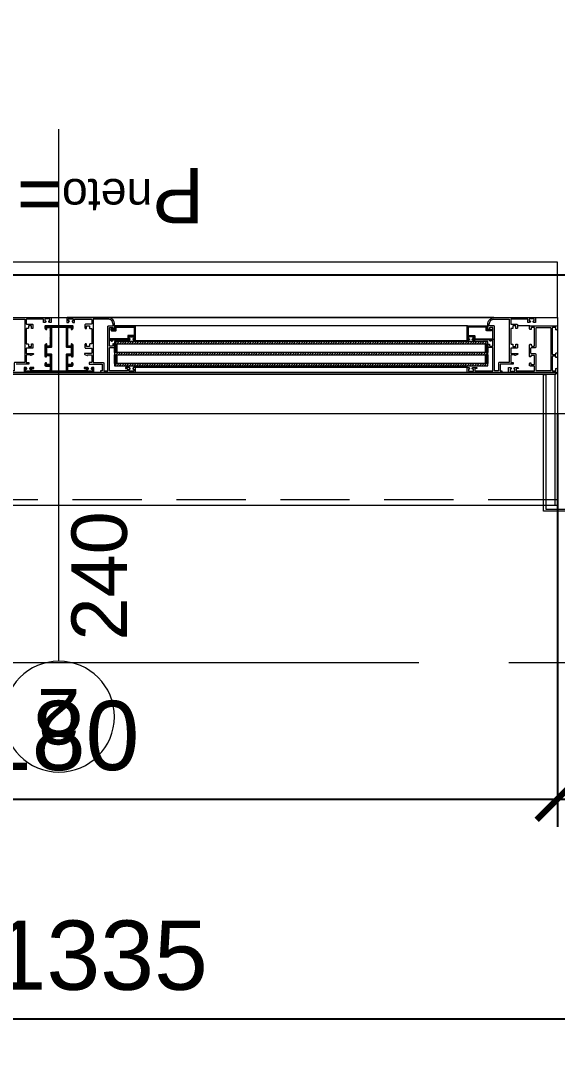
# Model space of a CAD drawing. Header units: centimetres. Extents: x 105417 to 110818, y -55119 to -48326.
# Drawn here: x 106762.5 to 106859.4, y -52151.6 to -51966.5 of the extents above; entities that cross this region are included whole.
import ezdxf

# ---------------------------------------------------------------- set-up
doc = ezdxf.new("R2010")
doc.units = ezdxf.units.CM
doc.header["$LTSCALE"] = 50
doc.header["$MEASUREMENT"] = 0
doc.linetypes.add('AXES', pattern=[2, 1.25, -0.25, 0.25, -0.25])
doc.linetypes.add('CACHE', pattern=[0.375, 0.25, -0.125])
doc.layers.get('0').update_dxf_attribs({"color": 8})
for name, color, linetype in [('AXES', 10, 'AXES'), ('BORD', 5, 'Continuous'), ('COTE 50ème', 1, 'Continuous')]:
    doc.layers.add(name, color=color, linetype=linetype)
for name, color, linetype, lineweight in [('CONSOLE ISOL.', 214, 'Continuous', 15), ('MACONNERIE COUPE', 7, 'Continuous', 30), ('WD_Corner', 154, 'Continuous', 5), ('WINDOWS', 21, 'Continuous', 5)]:
    doc.layers.add(name, color=color, linetype=linetype, lineweight=lineweight)
doc.layers.add('FMULT', color=150, linetype='Continuous', plot=False)
doc.styles.add('GENERATED_STYLE_1', font='arial.ttf')
doc.styles.add('RS_TXT_50', font='arial.ttf', dxfattribs={"height": 12.5})
doc.dimstyles.new('RS_50CM_LINEAIRE', dxfattribs={"dimscale": 5, "dimtxt": 12.5, "dimasz": 1.5, "dimexe": 1, "dimexo": 2.5, "dimgap": 1, "dimtad": 1, "dimdec": 1, "dimrnd": 0.5, "dimdsep": 46, "dimtxsty": 'RS_TXT_50', "dimblk1": 'ARCHTICK', "dimblk2": 'ARCHTICK', "dimsah": 1, "dimcen": 2.5, "dimdle": 1, "dimclrt": 4, "dimadec": 0, "dimazin": 2, "dimtfac": 1, "dimtdec": 1, "dimtix": 1, "dimtmove": 2, "dimatfit": 3, "dimfxl": 1, "dimtolj": 1, "dimtzin": 0, "dimarcsym": 0})
pattern_1 = [(225, (150531.87982, -98728.77086), (0.08838834765, -0.08838834765), [])]

# ---------------------------------------------------------------- blocks, each defined once
blk = doc.blocks.new('A$Ceb270309')
at = {"layer": 'AXES', "lineweight": 5, "ltscale": 1.3}
for p, q in [((3195, -1150), (-1985, -1150)), ((3195, -1220), (-1985, -1220))]:
    blk.add_line(p, q, dxfattribs=at)
blk = doc.blocks.new('_ArchTick')
at = {"color": 0, "linetype": 'ByBlock', "const_width": 0.15}
blk.add_lwpolyline([(-0.5, -0.5), (0.5, 0.5)], dxfattribs=at)
blk = doc.blocks.new('*D1004')
at = {"layer": 'COTE 50ème', "color": 0, "lineweight": -2, "ltscale": 0.5, "transparency": 16777216}
for p, q in [((106859.35, -52037.36), (106859.35, -52111.92)), ((106679.35, -52042.31), (106679.35, -52111.92)), ((106674.35, -52106.92), (106864.35, -52106.92))]:
    blk.add_line(p, q, dxfattribs=at)
at = {"layer": 'Defpoints', "color": 0, "ltscale": 0.5, "transparency": 16777216}
for p in [(106859.35, -52024.86), (106679.35, -52029.81), (106859.35, -52106.92)]:
    blk.add_point(p, dxfattribs=at)
at = {"layer": 'COTE 50ème', "color": 0, "lineweight": -2, "ltscale": 0.5, "transparency": 16777216, "xscale": 7.5, "yscale": 7.5, "zscale": 7.5, "rotation": 180}
blk.add_blockref('_ArchTick', (106679.35, -52106.92), dxfattribs=at)
at = {"layer": 'COTE 50ème', "color": 0, "lineweight": -2, "ltscale": 0.5, "transparency": 16777216, "xscale": 7.5, "yscale": 7.5, "zscale": 7.5}
blk.add_blockref('_ArchTick', (106859.35, -52106.92), dxfattribs=at)
at = {"layer": 'COTE 50ème', "color": 4, "ltscale": 0.5, "transparency": 16777216, "insert": (106769.35, -52095.54), "char_height": 12.5, "attachment_point": 5, "style": 'RS_TXT_50'}
blk.add_mtext('\\A1;180', dxfattribs=at)
blk = doc.blocks.new('*D1005')
at = {"layer": 'COTE 50ème', "color": 0, "lineweight": -2, "ltscale": 0.5, "transparency": 16777216}
for p, q in [((106859.35, -52037.36), (106859.35, -52111.92)), ((107194.35, -52037.36), (107194.35, -52111.92)), ((106854.35, -52106.92), (107199.35, -52106.92))]:
    blk.add_line(p, q, dxfattribs=at)
at = {"layer": 'Defpoints', "color": 0, "ltscale": 0.5, "transparency": 16777216}
for p in [(106859.35, -52024.86), (107194.35, -52024.86), (107194.35, -52106.92)]:
    blk.add_point(p, dxfattribs=at)
at = {"layer": 'COTE 50ème', "color": 0, "lineweight": -2, "ltscale": 0.5, "transparency": 16777216, "xscale": 7.5, "yscale": 7.5, "zscale": 7.5, "rotation": 180}
blk.add_blockref('_ArchTick', (106859.35, -52106.92), dxfattribs=at)
at = {"layer": 'COTE 50ème', "color": 0, "lineweight": -2, "ltscale": 0.5, "transparency": 16777216, "xscale": 7.5, "yscale": 7.5, "zscale": 7.5}
blk.add_blockref('_ArchTick', (107194.35, -52106.92), dxfattribs=at)
at = {"layer": 'COTE 50ème', "color": 4, "ltscale": 0.5, "transparency": 16777216, "insert": (107026.85, -52095.54), "char_height": 12.5, "attachment_point": 5, "style": 'RS_TXT_50'}
blk.add_mtext('\\A1;335', dxfattribs=at)
blk = doc.blocks.new('*D1062')
at = {"layer": 'COTE 50ème', "color": 0, "lineweight": -2, "ltscale": 0.5, "transparency": 16777216}
for p, q in [((105995.75, -52042.36), (105995.75, -49967.36)), ((106966.85, -49972.36), (105990.75, -49972.36)), ((106196.86, -52037.36), (105990.75, -52037.36))]:
    blk.add_line(p, q, dxfattribs=at)
at = {"layer": 'Defpoints', "color": 0, "ltscale": 0.5, "transparency": 16777216}
for p in [(105995.75, -49972.36), (106979.35, -49972.36), (106209.36, -52037.36)]:
    blk.add_point(p, dxfattribs=at)
at = {"layer": 'COTE 50ème', "color": 0, "lineweight": -2, "ltscale": 0.5, "transparency": 16777216, "xscale": 7.5, "yscale": 7.5, "zscale": 7.5}
for p, rotation in [((105995.75, -49972.36), 90), ((105995.75, -52037.36), 270)]:
    blk.add_blockref('_ArchTick', p, dxfattribs=dict(at, rotation=rotation))
at = {"layer": 'COTE 50ème', "color": 4, "ltscale": 0.5, "transparency": 16777216, "insert": (105984.37, -51004.86), "char_height": 12.5, "attachment_point": 5, "rotation": 90, "style": 'RS_TXT_50'}
blk.add_mtext('\\A1;2065', dxfattribs=at)
blk = doc.blocks.new('*D1063')
at = {"layer": 'COTE 50ème', "color": 0, "lineweight": -2, "ltscale": 0.5, "transparency": 16777216}
for p, q in [((106109.35, -51984.86), (106109.35, -52151.56)), ((107444.35, -52069.86), (107444.35, -52151.56)), ((106104.35, -52146.56), (107449.35, -52146.56))]:
    blk.add_line(p, q, dxfattribs=at)
at = {"layer": 'Defpoints', "color": 0, "ltscale": 0.5, "transparency": 16777216}
for p in [(106109.35, -51972.36), (107444.35, -52057.36), (107444.35, -52146.56)]:
    blk.add_point(p, dxfattribs=at)
at = {"layer": 'COTE 50ème', "color": 0, "lineweight": -2, "ltscale": 0.5, "transparency": 16777216, "xscale": 7.5, "yscale": 7.5, "zscale": 7.5, "rotation": 180}
blk.add_blockref('_ArchTick', (106109.35, -52146.56), dxfattribs=at)
at = {"layer": 'COTE 50ème', "color": 0, "lineweight": -2, "ltscale": 0.5, "transparency": 16777216, "xscale": 7.5, "yscale": 7.5, "zscale": 7.5}
blk.add_blockref('_ArchTick', (107444.35, -52146.56), dxfattribs=at)
at = {"layer": 'COTE 50ème', "color": 4, "ltscale": 0.5, "transparency": 16777216, "insert": (106776.85, -52135.17), "char_height": 12.5, "attachment_point": 5, "style": 'RS_TXT_50'}
blk.add_mtext('\\A1;1335', dxfattribs=at)

msp = doc.modelspace()

# ---------------------------------------------------------------- hatches: boundary and pattern name
at = {"layer": 'WINDOWS'}
h = msp.add_hatch(dxfattribs=at)
h.set_pattern_fill('ANSI31', color=256, angle=540)
h.set_pattern_definition(pattern_1)
h.paths.add_polyline_path([(106764.58, -52029.68, -0.414214), (106764.52, -52029.62), (106764.52, -52029.32, -0.414214), (106764.58, -52029.27), (106764.79, -52029.27, 1), (106764.79, -52029.06), (106764.26, -52029.06, 0.250765), (106764.21, -52029.08), (106764.1, -52029.25, 0.599022), (106764.15, -52029.34), (106764.22, -52029.34, -0.414214), (106764.28, -52029.4), (106764.28, -52029.66, -0.414214), (106764.22, -52029.71), (106763.44, -52029.71, -0.414214), (106763.38, -52029.66), (106763.38, -52029.4, -0.414214), (106763.44, -52029.34), (106763.55, -52029.34, 0.599022), (106763.6, -52029.25), (106763.48, -52029.08, 0.250765), (106763.44, -52029.06), (106763.19, -52029.06, 0.414214), (106763.14, -52029.12), (106763.14, -52029.9, 0.414214), (106763.19, -52029.96), (106769.41, -52029.96), (106775.63, -52029.96, 0.414214), (106775.68, -52029.9), (106775.68, -52029.12, 0.414214), (106775.63, -52029.06), (106775.38, -52029.06, 0.250765), (106775.34, -52029.08), (106775.22, -52029.25, 0.599022), (106775.27, -52029.34), (106775.38, -52029.34, -0.414214), (106775.44, -52029.4), (106775.44, -52029.66, -0.414214), (106775.38, -52029.71), (106774.6, -52029.71, -0.414214), (106774.54, -52029.66), (106774.54, -52029.4, -0.414214), (106774.6, -52029.34), (106774.67, -52029.34, 0.599022), (106774.72, -52029.25), (106774.61, -52029.08, 0.250765), (106774.56, -52029.06), (106774.03, -52029.06, 1), (106774.03, -52029.27), (106774.24, -52029.27, -0.414214), (106774.3, -52029.32), (106774.3, -52029.62, -0.414214), (106774.24, -52029.68), (106771.07, -52029.68, -0.414214), (106771.02, -52029.62), (106771.02, -52028.89, -0.414214), (106771.11, -52028.8), (106771.76, -52028.8, 0.414214), (106771.95, -52028.61), (106771.95, -52028.35, 0.198912), (106771.93, -52028.32), (106771.87, -52028.25, 0.198912), (106771.83, -52028.24), (106771.72, -52028.24, 0.414214), (106771.67, -52028.29), (106771.67, -52028.46, -0.414214), (106771.61, -52028.52), (106771.11, -52028.52, -0.414214), (106771.02, -52028.43), (106771.02, -52026.97, -0.414214), (106771.11, -52026.88), (106771.61, -52026.88, -0.414214), (106771.67, -52026.93), (106771.67, -52027.1, 0.414214), (106771.72, -52027.16), (106771.83, -52027.16, 0.198912), (106771.87, -52027.14), (106771.93, -52027.08, 0.198912), (106771.95, -52027.04), (106771.95, -52025.03, 0.198912), (106771.93, -52024.99), (106771.78, -52024.84, 0.198912), (106771.74, -52024.82), (106771.67, -52024.82, 0.414214), (106771.61, -52024.88), (106771.61, -52025.07, -0.340481), (106771.52, -52025.2), (106771.11, -52025.2, -0.414214), (106771.02, -52025.1), (106771.02, -52021.93, -0.414214), (106771.11, -52021.84), (106771.52, -52021.84, -0.414214), (106771.61, -52021.93), (106771.61, -52022.15, 0.414214), (106771.67, -52022.21), (106771.74, -52022.21, 0.198912), (106771.78, -52022.19), (106771.93, -52022.04, 0.198912), (106771.95, -52022), (106771.95, -52021.61, 0.414214), (106771.89, -52021.56), (106769.41, -52021.56), (106766.93, -52021.56, 0.414214), (106766.87, -52021.61), (106766.87, -52022, 0.198912), (106766.89, -52022.04), (106767.04, -52022.19, 0.198912), (106767.08, -52022.21), (106767.15, -52022.21, 0.414214), (106767.21, -52022.15), (106767.21, -52021.93, -0.414214), (106767.3, -52021.84), (106767.71, -52021.84, -0.414214), (106767.8, -52021.93), (106767.8, -52025.1, -0.414214), (106767.71, -52025.2), (106767.3, -52025.2, -0.340481), (106767.21, -52025.07), (106767.21, -52024.88, 0.414214), (106767.15, -52024.82), (106767.08, -52024.82, 0.198912), (106767.04, -52024.84), (106766.89, -52024.99, 0.198912), (106766.87, -52025.03), (106766.87, -52027.04, 0.198912), (106766.89, -52027.08), (106766.95, -52027.14, 0.198912), (106766.99, -52027.16), (106767.1, -52027.16, 0.414214), (106767.15, -52027.1), (106767.15, -52026.93, -0.414214), (106767.21, -52026.88), (106767.71, -52026.88, -0.414214), (106767.8, -52026.97), (106767.8, -52028.43, -0.414214), (106767.71, -52028.52), (106767.21, -52028.52, -0.414214), (106767.15, -52028.46), (106767.15, -52028.29, 0.414214), (106767.1, -52028.24), (106766.99, -52028.24, 0.198912), (106766.95, -52028.25), (106766.89, -52028.32, 0.198912), (106766.87, -52028.35), (106766.87, -52028.61, 0.414214), (106767.06, -52028.8), (106767.71, -52028.8, -0.414214), (106767.8, -52028.89), (106767.8, -52029.62, -0.414214), (106767.75, -52029.68)])
h.paths.add_polyline_path([(106768.08, -52029.62), (106768.08, -52026.69), (106767.99, -52026.6), (106767.24, -52026.6), (106767.15, -52026.5), (106767.15, -52025.57), (106767.24, -52025.48), (106767.99, -52025.48), (106768.08, -52025.38), (106768.08, -52021.89), (106768.14, -52021.84), (106769.41, -52021.84), (106770.68, -52021.84), (106770.74, -52021.89), (106770.74, -52025.38), (106770.83, -52025.48), (106771.58, -52025.48), (106771.67, -52025.57), (106771.67, -52026.5), (106771.58, -52026.6), (106770.83, -52026.6), (106770.74, -52026.69), (106770.74, -52029.62), (106770.68, -52029.68), (106769.41, -52029.68), (106768.14, -52029.68)], flags=16)
at = {"layer": 'WINDOWS', "transparency": 33554559}
h = msp.add_hatch(dxfattribs=at)
h.set_pattern_fill('ANSI31', color=256, angle=540)
h.set_pattern_definition(pattern_1)
h.paths.add_polyline_path([(106779.51, -52021.56), (106779.46, -52021.56), (106779.46, -52021.8), (106779.51, -52021.8), (106779.51, -52022.15, -0.414214), (106779.46, -52022.21), (106779.08, -52022.21, -0.247394), (106779.04, -52022.18, 1.657435), (106778.91, -52022.43), (106779.64, -52022.43, 0.414214), (106779.74, -52022.34), (106779.74, -52021.87, -0.414214), (106779.83, -52021.78), (106782.87, -52021.78, -0.414214), (106782.97, -52021.87), (106782.97, -52023.22, -0.414214), (106782.91, -52023.28), (106781.9, -52023.28, 0.414214), (106781.81, -52023.37), (106781.81, -52023.82, -0.414214), (106781.75, -52023.88), (106778.62, -52023.88, 0.737396), (106778.56, -52024.05), (106778.92, -52024.29, 0.603122), (106779.07, -52024.21), (106779.07, -52024.14, -0.414214), (106779.12, -52024.08), (106781.81, -52024.08), (106781.81, -52024.12, 0.414214), (106781.87, -52024.17), (106782.07, -52024.17, 0.250765), (106782.12, -52024.15), (106782.25, -52023.98, 0.599022), (106782.2, -52023.89), (106782.13, -52023.89, -0.414214), (106782.07, -52023.84), (106782.07, -52023.58, -0.414214), (106782.13, -52023.52), (106782.87, -52023.52, -0.414214), (106782.93, -52023.58), (106782.93, -52023.84, -0.414214), (106782.87, -52023.89), (106782.8, -52023.89, 0.599022), (106782.75, -52023.98), (106782.88, -52024.15, 0.250765), (106782.93, -52024.17), (106783.13, -52024.17, 0.414214), (106783.19, -52024.12), (106783.19, -52021.61, 0.414214), (106783.13, -52021.56)])
h = msp.add_hatch(dxfattribs=at)
h.set_pattern_fill('ANSI31', color=256, angle=540)
h.set_pattern_definition([(225, (150541.82424, -98728.77515), (0.08838834765, -0.08838834765), [])])
h.paths.add_polyline_path([(106846.4, -52021.78, -0.414214), (106846.49, -52021.88), (106846.49, -52022.34, 0.414214), (106846.59, -52022.44), (106847.32, -52022.44, 1.835735), (106847.18, -52022.21), (106846.72, -52022.21), (106846.72, -52021.8), (106846.77, -52021.56), (106843.1, -52021.56, 0.414214), (106843.04, -52021.62), (106843.04, -52024.12, 0.414214), (106843.1, -52024.18), (106843.3, -52024.18, 0.250765), (106843.35, -52024.15), (106843.48, -52023.99, 0.599022), (106843.43, -52023.9), (106843.3, -52023.9), (106843.3, -52023.53), (106844.16, -52023.53), (106844.16, -52023.9), (106844.03, -52023.9, 0.649779), (106843.99, -52023.99), (106844.12, -52024.16, 0.212283), (106844.16, -52024.18), (106844.36, -52024.18, 0.414214), (106844.42, -52024.12), (106844.42, -52024.09), (106847.16, -52024.09), (106847.16, -52024.22, 0.603122), (106847.31, -52024.29), (106847.67, -52024.05, 0.737396), (106847.61, -52023.88), (106844.42, -52023.88), (106844.42, -52023.38, 0.414214), (106844.33, -52023.28), (106843.26, -52023.28), (106843.26, -52021.88, -0.414214), (106843.36, -52021.78)])
at = {"layer": 'WINDOWS'}
h = msp.add_hatch(dxfattribs=at)
h.set_pattern_fill('ANSI31', color=140, scale=2.5, angle=540)
h.set_pattern_definition([(225, (150531.87982, -98728.97515), (0.2209708691, -0.2209708691), [])])
h.paths.add_polyline_path([(106779.45, -52028.77), (106846.78, -52028.77), (106846.78, -52028.37), (106779.45, -52028.37)])
h.paths.add_polyline_path([(106779.45, -52026.77), (106846.78, -52026.77), (106846.78, -52026.37), (106779.45, -52026.37)])
h.paths.add_polyline_path([(106779.45, -52024.77), (106846.77, -52024.77), (106846.77, -52024.37), (106779.45, -52024.37)])
at = {"layer": 'WINDOWS', "transparency": 33554559}
h = msp.add_hatch(dxfattribs=at)
h.set_pattern_fill('ANSI31', color=140, angle=540)
h.set_pattern_definition([(225, (150548.87982, -98728.97086), (0.08838834765, -0.08838834765), [])])
h.paths.add_polyline_path([(106846.78, -52026.77), (106846.78, -52028.37), (106846.38, -52028.37), (106846.38, -52026.77)])
h.paths.add_polyline_path([(106846.78, -52024.77), (106846.78, -52026.37), (106846.38, -52026.37), (106846.38, -52024.77)])
h.paths.add_polyline_path([(106779.85, -52026.77), (106779.85, -52028.37), (106779.45, -52028.37), (106779.45, -52026.77)])
h.paths.add_polyline_path([(106779.85, -52024.77), (106779.85, -52026.37), (106779.45, -52026.37), (106779.45, -52024.77)])

# ---------------------------------------------------------------- linework, layer by layer
at = {"layer": 'BORD', "lineweight": 5, "ltscale": 0.5}
msp.add_lwpolyline([(106209.35, -52037.36), (108409.35, -52037.36), (108409.35, -51972.36), (108509.35, -51972.36), (108509.35, -51632.36), (108409.35, -51632.36), (108409.35, -50332.36), (108279.35, -50332.36), (108279.35, -50132.36), (107639.35, -50132.36), (107639.35, -49972.36), (106979.35, -49972.36), (106979.35, -50132.36), (106339.47, -50132.36), (106339.47, -50332.36), (106209.35, -50332.36), (106209.35, -51632.36), (106109.35, -51632.36), (106109.35, -51972.36), (106209.35, -51972.36)], close=True, dxfattribs=at)
at = {"layer": 'CONSOLE ISOL.', "lineweight": 5, "ltscale": 0.5}
msp.add_lwpolyline([(107309.35, -50822.36), (107309.35, -49972.36), (106979.35, -49972.36), (106979.35, -50132.36), (106339.47, -50132.36), (106339.47, -50332.36), (106209.35, -50332.36), (106209.35, -51632.36), (106109.35, -51632.36), (106109.35, -51972.36), (106209.35, -51972.36), (106209.36, -52037.36), (107161.85, -52037.36), (107161.85, -51542.36), (107079.35, -51542.36), (107079.35, -51297.36), (107044.35, -51297.36), (107044.35, -50822.36)], close=True, dxfattribs=at)
at = {"layer": 'FMULT', "ltscale": 0.5}
msp.add_lwpolyline([(106344.35, -51612.36), (106344.35, -52012.36), (106894.35, -52012.36), (106894.35, -51684.36), (106719.35, -51684.36), (106719.35, -51612.36)], close=True, dxfattribs=at)
at = {"layer": 'WD_Corner', "lineweight": 5, "ltscale": 0.5}
msp.add_lwpolyline([(106908.36, -52054.36), (106908.76, -52054.36), (106908.76, -52055.01), (106856.85, -52055.01), (106856.85, -52030.36), (106857.25, -52030.36), (106857.25, -52054.61), (106908.36, -52054.61)], close=True, dxfattribs=at)
at = {"layer": 'WINDOWS', "color": 165}
msp.add_line((106769.41, -52082.06), (106769.41, -51986.06), dxfattribs=at)
at = {"layer": 'WINDOWS'}
for p, q in [((106847.88, -52020.07), (106778.28, -52020.06)), ((106843.1, -52021.56), (106783.13, -52021.56)), ((106854.36, -52021.56), (106852.1, -52021.56)), ((106783.13, -52024.17), (106843.1, -52024.18)), ((106843.1, -52029.06), (106783.13, -52029.06)), ((106843.07, -52029.96), (106783.13, -52029.96)), ((106850.63, -52029.96), (106849.25, -52029.96))]:
    msp.add_line(p, q, dxfattribs=at)
at = {"layer": 'WINDOWS', "color": 165, "linetype": 'CACHE'}
msp.add_line((106859.35, -52052.96), (106679.35, -52052.96), dxfattribs=at)
at = {"layer": 'WINDOWS', "color": 165}
for points in [[(106679.35, -52020.06), (106859.35, -52020.06), (106859.35, -52010.06), (106679.35, -52010.06)], [(106679.35, -52029.96), (106859.35, -52029.96), (106859.35, -52053.96), (106679.35, -52053.96)], [(106858.95, -52030.36), (106679.75, -52030.36), (106679.35, -52029.96), (106859.35, -52029.96)], [(106859.35, -52029.96), (106859.35, -52053.96), (106858.95, -52053.96), (106858.95, -52030.36)]]:
    msp.add_lwpolyline(points, close=True, dxfattribs=at)
at = {"layer": 'WINDOWS'}
for points in [[(106859.35, -52029.96), (106679.35, -52029.96), (106679.35, -52020.06), (106859.35, -52020.06)], [(106769.41, -52021.84), (106768.14, -52021.84), (106768.08, -52021.89), (106768.08, -52025.38), (106767.99, -52025.48), (106767.24, -52025.48), (106767.15, -52025.57), (106767.15, -52026.5), (106767.24, -52026.6), (106767.99, -52026.6), (106768.08, -52026.69), (106768.08, -52029.62), (106768.14, -52029.68), (106769.41, -52029.68), (106770.68, -52029.68), (106770.74, -52029.62), (106770.74, -52026.69), (106770.83, -52026.6), (106771.58, -52026.6), (106771.67, -52026.5), (106771.67, -52025.57), (106771.58, -52025.48), (106770.83, -52025.48), (106770.74, -52025.38), (106770.74, -52021.89), (106770.68, -52021.84)], [(106858.08, -52021.84), (106858.14, -52021.9), (106858.14, -52029.62), (106858.08, -52029.68), (106855.55, -52029.68), (106855.49, -52029.62), (106855.49, -52026.69), (106855.4, -52026.6), (106854.65, -52026.6), (106854.56, -52026.51), (106854.56, -52025.57), (106854.65, -52025.48), (106855.4, -52025.48), (106855.49, -52025.39), (106855.49, -52021.9), (106855.55, -52021.84)]]:
    msp.add_lwpolyline(points, close=True, dxfattribs=at)
for points in [[(106759.74, -52021.56, -0.414214), (106759.65, -52021.46), (106759.65, -52021.24), (106759.65, -52021.24, -0.414214), (106760.58, -52020.34), (106763.18, -52020.34, -0.414214), (106763.23, -52020.4), (106763.23, -52028.13, -0.414214), (106763.18, -52028.18), (106761.42, -52028.18, 0.414214), (106761.33, -52028.28), (106761.33, -52029.58, -0.414214), (106761.23, -52029.68), (106760.67, -52029.68, -0.414214), (106760.58, -52029.58), (106760.58, -52021.65, 0.414214), (106760.49, -52021.56)], [(106770.88, -52020.06, 0.414214), (106770.83, -52020.12), (106770.83, -52020.9, 0.414214), (106770.88, -52020.96), (106771.09, -52020.96, 0.250765), (106771.14, -52020.93), (106771.27, -52020.77, 0.599022), (106771.22, -52020.68), (106771.13, -52020.68, -0.414214), (106771.07, -52020.62), (106771.07, -52020.36, -0.414214), (106771.13, -52020.31), (106771.91, -52020.31, -0.414214), (106771.97, -52020.36), (106771.97, -52020.62, -0.414214), (106771.91, -52020.68), (106771.82, -52020.68, 0.599022), (106771.77, -52020.77), (106771.9, -52020.93, 0.250765), (106771.95, -52020.96), (106772.15, -52020.96, 0.414214), (106772.21, -52020.9), (106772.21, -52020.4, -0.414214), (106772.27, -52020.34), (106775.22, -52020.34, -0.414214), (106775.31, -52020.44), (106775.31, -52021.18, -0.414214), (106775.22, -52021.28), (106774.19, -52021.28, 0.414214), (106774.1, -52021.37), (106774.1, -52021.93, 0.414214), (106774.19, -52022.02), (106774.32, -52022.02, 0.414214), (106774.38, -52021.97), (106774.38, -52021.61, -0.414214), (106774.43, -52021.56), (106774.88, -52021.56, -0.414214), (106774.94, -52021.61), (106774.94, -52021.97, 0.414214), (106774.99, -52022.02), (106775.25, -52022.02, -0.414214), (106775.31, -52022.08), (106775.31, -52024.77, -0.414214), (106775.25, -52024.82), (106774.99, -52024.82, 0.414214), (106774.94, -52024.88), (106774.94, -52025.23, -0.414214), (106774.88, -52025.29), (106774.43, -52025.29, -0.414214), (106774.38, -52025.23), (106774.38, -52024.88, 0.414214), (106774.32, -52024.82), (106774.19, -52024.82, 0.414214), (106774.1, -52024.92), (106774.1, -52025.48, 0.414214), (106774.19, -52025.57), (106775.22, -52025.57, -0.414214), (106775.31, -52025.66), (106775.31, -52026.45, -0.414214), (106775.22, -52026.54), (106774.1, -52026.54, 0.809546), (106774.06, -52026.72), (106774.48, -52026.91, 0.543142), (106774.56, -52026.86, -0.414214), (106774.62, -52026.8), (106775.22, -52026.8, -0.414214), (106775.31, -52026.89), (106775.31, -52028.13, -0.414214), (106775.25, -52028.18), (106774.9, -52028.18, 0.414214), (106774.84, -52028.24), (106774.84, -52028.41, 0.414214), (106774.9, -52028.46), (106777.12, -52028.46, -0.414214), (106777.21, -52028.56), (106777.21, -52029.62, -0.414214), (106777.16, -52029.68), (106776.95, -52029.68, 0.414214), (106776.9, -52029.73), (106776.9, -52029.9, 0.414214), (106776.95, -52029.96), (106783.13, -52029.96, 0.414214), (106783.19, -52029.9), (106783.19, -52029.12, 0.414214), (106783.13, -52029.06), (106782.92, -52029.06, 0.250765), (106782.88, -52029.08), (106782.75, -52029.25, 0.599022), (106782.79, -52029.34), (106782.89, -52029.34, -0.414214), (106782.94, -52029.4), (106782.94, -52029.66, -0.414214), (106782.89, -52029.71), (106782.1, -52029.71, -0.414214), (106782.05, -52029.66), (106782.05, -52029.4, -0.414214), (106782.1, -52029.34), (106782.2, -52029.34, 0.599022), (106782.24, -52029.25), (106782.11, -52029.08, 0.250765), (106782.07, -52029.06), (106781.49, -52029.06, 0.414214), (106781.43, -52029.12), (106781.43, -52029.21, 0.414214), (106781.49, -52029.27), (106781.75, -52029.27, -0.414214), (106781.8, -52029.32), (106781.8, -52029.62, -0.414214), (106781.75, -52029.68), (106778.58, -52029.68, -0.414214), (106778.52, -52029.62), (106778.52, -52025.53, -0.414214), (106778.58, -52025.48), (106779.4, -52025.48, 0.414214), (106779.45, -52025.42), (106779.45, -52025.03, 0.198912), (106779.44, -52024.99), (106779.28, -52024.84, 0.198912), (106779.24, -52024.82), (106779.17, -52024.82, 0.414214), (106779.12, -52024.88), (106779.12, -52025.1, -0.414214), (106779.02, -52025.2), (106778.61, -52025.2, -0.414214), (106778.52, -52025.1), (106778.52, -52021.93, -0.414214), (106778.61, -52021.84), (106779.02, -52021.84, -0.414214), (106779.12, -52021.93), (106779.12, -52022.15, 0.414214), (106779.17, -52022.21), (106779.24, -52022.21, 0.198912), (106779.28, -52022.19), (106779.44, -52022.04, 0.198912), (106779.45, -52022), (106779.45, -52021.28, 0.414214), (106778.24, -52020.06)], [(106779.08, -52021.56, 0.414214), (106779.17, -52021.46), (106779.17, -52021.24), (106779.17, -52021.24, 0.414214), (106778.24, -52020.34), (106775.64, -52020.34, 0.414214), (106775.59, -52020.4), (106775.59, -52028.13, 0.414214), (106775.64, -52028.18), (106777.4, -52028.18, -0.414214), (106777.49, -52028.28), (106777.49, -52029.58, 0.414214), (106777.59, -52029.68), (106778.15, -52029.68, 0.414214), (106778.24, -52029.58), (106778.24, -52021.65, -0.414214), (106778.33, -52021.56)], [(106855.34, -52020.07, -0.414214), (106855.4, -52020.12), (106855.4, -52020.91, -0.414214), (106855.34, -52020.96), (106855.14, -52020.96, -0.250765), (106855.09, -52020.94), (106854.96, -52020.77, -0.599022), (106855, -52020.68), (106855.1, -52020.68, 0.414214), (106855.15, -52020.63), (106855.15, -52020.37, 0.414214), (106855.1, -52020.31), (106854.31, -52020.31, 0.414214), (106854.26, -52020.37), (106854.26, -52020.63, 0.414214), (106854.31, -52020.68), (106854.41, -52020.68, -0.599022), (106854.45, -52020.77), (106854.32, -52020.94, -0.250765), (106854.28, -52020.96), (106854.07, -52020.96, -0.414214), (106854.02, -52020.91), (106854.02, -52020.4, 0.414214), (106853.96, -52020.35), (106851.01, -52020.35, 0.414214), (106850.92, -52020.44), (106850.92, -52021.19, 0.414214), (106851.01, -52021.28), (106852.04, -52021.28, -0.414214), (106852.13, -52021.37), (106852.13, -52021.93, -0.414214), (106852.04, -52022.03), (106851.91, -52022.03, -0.414214), (106851.85, -52021.97), (106851.85, -52021.62, 0.414214), (106851.79, -52021.56), (106851.35, -52021.56, 0.414214), (106851.29, -52021.62), (106851.29, -52021.97, -0.414214), (106851.23, -52022.03), (106850.97, -52022.03, 0.414214), (106850.92, -52022.08), (106850.92, -52024.77, 0.414214), (106850.97, -52024.83), (106851.23, -52024.83, -0.414214), (106851.29, -52024.88), (106851.29, -52025.24, 0.414214), (106851.35, -52025.29), (106851.79, -52025.29, 0.414214), (106851.85, -52025.24), (106851.85, -52024.88, -0.414214), (106851.91, -52024.83), (106852.04, -52024.83, -0.414214), (106852.13, -52024.92), (106852.13, -52025.48, -0.414214), (106852.04, -52025.57), (106851.01, -52025.57, 0.414214), (106850.92, -52025.67), (106850.92, -52026.45, 0.414214), (106851.01, -52026.54), (106852.13, -52026.54, -0.809546), (106852.17, -52026.72), (106851.74, -52026.91, -0.543142), (106851.66, -52026.86, 0.414214), (106851.61, -52026.81), (106851.01, -52026.81, 0.414214), (106850.92, -52026.9), (106850.92, -52028.13, 0.414214), (106850.97, -52028.19), (106851.33, -52028.19, -0.414214), (106851.38, -52028.24), (106851.38, -52028.41, -0.414214), (106851.33, -52028.47), (106849.11, -52028.47, 0.414214), (106849.01, -52028.56), (106849.01, -52029.62, 0.414214), (106849.07, -52029.68), (106849.27, -52029.68, -0.414214), (106849.33, -52029.74), (106849.33, -52029.9, -0.414214), (106849.27, -52029.96), (106843.1, -52029.96, -0.414214), (106843.04, -52029.9), (106843.04, -52029.12, -0.414214), (106843.1, -52029.06), (106843.3, -52029.06, -0.250765), (106843.35, -52029.09), (106843.48, -52029.26, -0.599022), (106843.43, -52029.34), (106843.34, -52029.34, 0.414214), (106843.28, -52029.4), (106843.28, -52029.66, 0.414214), (106843.34, -52029.72), (106844.12, -52029.72, 0.414214), (106844.18, -52029.66), (106844.18, -52029.4, 0.414214), (106844.12, -52029.34), (106844.03, -52029.34, -0.599022), (106843.98, -52029.26), (106844.11, -52029.09, -0.250765), (106844.16, -52029.06), (106844.74, -52029.06, -0.414214), (106844.79, -52029.12), (106844.79, -52029.21, -0.414214), (106844.74, -52029.27), (106844.48, -52029.27, 0.414214), (106844.42, -52029.33), (106844.42, -52029.62, 0.414214), (106844.48, -52029.68), (106847.65, -52029.68, 0.414214), (106847.71, -52029.62), (106847.71, -52025.54, 0.414214), (106847.65, -52025.48), (106846.83, -52025.48, -0.414214), (106846.77, -52025.42), (106846.77, -52025.04, -0.198912), (106846.79, -52025), (106846.94, -52024.84, -0.198912), (106846.98, -52024.83), (106847.05, -52024.83, -0.414214), (106847.11, -52024.88), (106847.11, -52025.11, 0.414214), (106847.2, -52025.2), (106847.61, -52025.2, 0.414214), (106847.71, -52025.11), (106847.71, -52021.93, 0.414214), (106847.61, -52021.84), (106847.2, -52021.84, 0.414214), (106847.11, -52021.93), (106847.11, -52022.16, -0.414214), (106847.05, -52022.21), (106846.98, -52022.21, -0.198912), (106846.94, -52022.2), (106846.79, -52022.04, -0.198912), (106846.77, -52022), (106846.77, -52021.28, -0.414214), (106847.99, -52020.07)], [(106847.15, -52021.56, -0.414214), (106847.05, -52021.47), (106847.05, -52021.24), (106847.05, -52021.24, -0.414214), (106847.99, -52020.35), (106850.58, -52020.35, -0.414214), (106850.64, -52020.4), (106850.64, -52028.13, -0.414214), (106850.58, -52028.19), (106848.83, -52028.19, 0.414214), (106848.73, -52028.28), (106848.73, -52029.59, -0.414214), (106848.64, -52029.68), (106848.08, -52029.68, -0.414214), (106847.99, -52029.59), (106847.99, -52021.65, 0.414214), (106847.89, -52021.56)], [(106769.41, -52021.56), (106766.93, -52021.56, 0.414214), (106766.87, -52021.61), (106766.87, -52022, 0.198912), (106766.89, -52022.04), (106767.04, -52022.19, 0.198912), (106767.08, -52022.21), (106767.15, -52022.21, 0.414214), (106767.21, -52022.15), (106767.21, -52021.93, -0.414214), (106767.3, -52021.84), (106767.71, -52021.84, -0.414214), (106767.8, -52021.93), (106767.8, -52025.1, -0.414214), (106767.71, -52025.2), (106767.3, -52025.2, -0.340481), (106767.21, -52025.07), (106767.21, -52024.88, 0.414214), (106767.15, -52024.82), (106767.08, -52024.82, 0.198912), (106767.04, -52024.84), (106766.89, -52024.99, 0.198912), (106766.87, -52025.03), (106766.87, -52027.04, 0.198912), (106766.89, -52027.08), (106766.95, -52027.14, 0.198912), (106766.99, -52027.16), (106767.1, -52027.16, 0.414214), (106767.15, -52027.1), (106767.15, -52026.93, -0.414214), (106767.21, -52026.88), (106767.71, -52026.88, -0.414214), (106767.8, -52026.97), (106767.8, -52028.43, -0.414214), (106767.71, -52028.52), (106767.21, -52028.52, -0.414214), (106767.15, -52028.46), (106767.15, -52028.29, 0.414214), (106767.1, -52028.24), (106766.99, -52028.24, 0.198912), (106766.95, -52028.25), (106766.89, -52028.32, 0.198912), (106766.87, -52028.35), (106766.87, -52028.61, 0.414214), (106767.06, -52028.8), (106767.71, -52028.8, -0.414214), (106767.8, -52028.89), (106767.8, -52029.62, -0.414214), (106767.75, -52029.68), (106764.58, -52029.68, -0.414214), (106764.52, -52029.62), (106764.52, -52029.32, -0.414214), (106764.58, -52029.27), (106764.79, -52029.27, 1), (106764.79, -52029.06), (106764.26, -52029.06, 0.250765), (106764.21, -52029.08), (106764.1, -52029.25, 0.599022), (106764.15, -52029.34), (106764.22, -52029.34, -0.414214), (106764.28, -52029.4), (106764.28, -52029.66, -0.414214), (106764.22, -52029.71), (106763.44, -52029.71, -0.414214), (106763.38, -52029.66), (106763.38, -52029.4, -0.414214), (106763.44, -52029.34), (106763.55, -52029.34, 0.599022), (106763.6, -52029.25), (106763.48, -52029.08, 0.250765), (106763.44, -52029.06), (106763.19, -52029.06, 0.414214), (106763.14, -52029.12), (106763.14, -52029.9, 0.414214), (106763.19, -52029.96), (106769.41, -52029.96), (106775.63, -52029.96, 0.414214), (106775.68, -52029.9), (106775.68, -52029.12, 0.414214), (106775.63, -52029.06), (106775.38, -52029.06, 0.250765), (106775.34, -52029.08), (106775.22, -52029.25, 0.599022), (106775.27, -52029.34), (106775.38, -52029.34, -0.414214), (106775.44, -52029.4), (106775.44, -52029.66, -0.414214), (106775.38, -52029.71), (106774.6, -52029.71, -0.414214), (106774.54, -52029.66), (106774.54, -52029.4, -0.414214), (106774.6, -52029.34), (106774.67, -52029.34, 0.599022), (106774.72, -52029.25), (106774.61, -52029.08, 0.250765), (106774.56, -52029.06), (106774.03, -52029.06, 1), (106774.03, -52029.27), (106774.24, -52029.27, -0.414214), (106774.3, -52029.32), (106774.3, -52029.62, -0.414214), (106774.24, -52029.68), (106771.07, -52029.68, -0.414214), (106771.02, -52029.62), (106771.02, -52028.89, -0.414214), (106771.11, -52028.8), (106771.76, -52028.8, 0.414214), (106771.95, -52028.61), (106771.95, -52028.35, 0.198912), (106771.93, -52028.32), (106771.87, -52028.25, 0.198912), (106771.83, -52028.24), (106771.72, -52028.24, 0.414214), (106771.67, -52028.29), (106771.67, -52028.46, -0.414214), (106771.61, -52028.52), (106771.11, -52028.52, -0.414214), (106771.02, -52028.43), (106771.02, -52026.97, -0.414214), (106771.11, -52026.88), (106771.61, -52026.88, -0.414214), (106771.67, -52026.93), (106771.67, -52027.1, 0.414214), (106771.72, -52027.16), (106771.83, -52027.16, 0.198912), (106771.87, -52027.14), (106771.93, -52027.08, 0.198912), (106771.95, -52027.04), (106771.95, -52025.03, 0.198912), (106771.93, -52024.99), (106771.78, -52024.84, 0.198912), (106771.74, -52024.82), (106771.67, -52024.82, 0.414214), (106771.61, -52024.88), (106771.61, -52025.07, -0.340481), (106771.52, -52025.2), (106771.11, -52025.2, -0.414214), (106771.02, -52025.1), (106771.02, -52021.93, -0.414214), (106771.11, -52021.84), (106771.52, -52021.84, -0.414214), (106771.61, -52021.93), (106771.61, -52022.15, 0.414214), (106771.67, -52022.21), (106771.74, -52022.21, 0.198912), (106771.78, -52022.19), (106771.93, -52022.04, 0.198912), (106771.95, -52022), (106771.95, -52021.61, 0.414214), (106771.89, -52021.56)], [(106779.51, -52021.8), (106779.51, -52022.15, -0.414214), (106779.46, -52022.21), (106779.08, -52022.21, -0.247394), (106779.04, -52022.18, 1.657435), (106778.91, -52022.43), (106779.64, -52022.43, 0.414214), (106779.74, -52022.34), (106779.74, -52021.87, -0.414214), (106779.83, -52021.78), (106782.87, -52021.78, -0.414214), (106782.97, -52021.87), (106782.97, -52023.22, -0.414214), (106782.91, -52023.28), (106781.9, -52023.28, 0.414214), (106781.81, -52023.37), (106781.81, -52023.82, -0.414214), (106781.75, -52023.88), (106778.62, -52023.88, 0.737396), (106778.56, -52024.05), (106778.92, -52024.29, 0.603122), (106779.07, -52024.21), (106779.07, -52024.14, -0.414214), (106779.12, -52024.08), (106781.81, -52024.08), (106781.81, -52024.12, 0.414214), (106781.87, -52024.17), (106782.07, -52024.17, 0.250765), (106782.12, -52024.15), (106782.25, -52023.98, 0.599022), (106782.2, -52023.89), (106782.13, -52023.89, -0.414214), (106782.07, -52023.84), (106782.07, -52023.58, -0.414214), (106782.13, -52023.52), (106782.87, -52023.52, -0.414214), (106782.93, -52023.58), (106782.93, -52023.84, -0.414214), (106782.87, -52023.89), (106782.8, -52023.89, 0.599022), (106782.75, -52023.98), (106782.88, -52024.15, 0.250765), (106782.93, -52024.17), (106783.13, -52024.17, 0.414214), (106783.19, -52024.12), (106783.19, -52021.61, 0.414214), (106783.13, -52021.56), (106779.51, -52021.56), (106779.46, -52021.56), (106779.46, -52021.8)], [(106846.72, -52021.8), (106846.72, -52022.16, 0.414214), (106846.77, -52022.21), (106847.15, -52022.21, 0.247394), (106847.19, -52022.19, -1.657435), (106847.32, -52022.44), (106846.59, -52022.44, -0.414214), (106846.49, -52022.34), (106846.49, -52021.88, 0.414214), (106846.4, -52021.78), (106843.36, -52021.78, 0.414214), (106843.26, -52021.88), (106843.26, -52023.23, 0.414214), (106843.32, -52023.28), (106844.33, -52023.28, -0.414214), (106844.42, -52023.38), (106844.42, -52023.82, 0.414214), (106844.48, -52023.88), (106847.61, -52023.88, -0.737396), (106847.67, -52024.05), (106847.31, -52024.29, -0.603122), (106847.16, -52024.22), (106847.16, -52024.14, 0.414214), (106847.11, -52024.09), (106844.42, -52024.09), (106844.42, -52024.12, -0.414214), (106844.36, -52024.18), (106844.16, -52024.18, -0.250765), (106844.11, -52024.15), (106843.98, -52023.99, -0.599022), (106844.03, -52023.9), (106844.1, -52023.9, 0.414214), (106844.16, -52023.84), (106844.16, -52023.58, 0.414214), (106844.1, -52023.53), (106843.36, -52023.53, 0.414214), (106843.3, -52023.58), (106843.3, -52023.84, 0.414214), (106843.36, -52023.9), (106843.43, -52023.9, -0.599022), (106843.48, -52023.99), (106843.35, -52024.15, -0.250765), (106843.3, -52024.18), (106843.1, -52024.18, -0.414214), (106843.04, -52024.12), (106843.04, -52021.62, -0.414214), (106843.1, -52021.56), (106846.72, -52021.56), (106846.77, -52021.56), (106846.77, -52021.8)], [(106854.35, -52027.14), (106854.29, -52027.08, -0.198912), (106854.28, -52027.04), (106854.28, -52025.04, -0.198912), (106854.29, -52025), (106854.45, -52024.84, -0.198912), (106854.49, -52024.83), (106854.56, -52024.83, -0.414214), (106854.61, -52024.88), (106854.61, -52025.07, 0.340481), (106854.71, -52025.2), (106855.12, -52025.2, 0.414214), (106855.21, -52025.11), (106855.21, -52021.93, 0.414214), (106855.12, -52021.84), (106854.71, -52021.84, 0.414214), (106854.61, -52021.93), (106854.61, -52022.16, -0.414214), (106854.56, -52022.21), (106854.49, -52022.21, -0.198912), (106854.45, -52022.2), (106854.29, -52022.04, -0.198912), (106854.28, -52022), (106854.28, -52021.62, -0.414214), (106854.33, -52021.56), (106859.3, -52021.56, -0.414214), (106859.35, -52021.62), (106859.35, -52022.19, -0.322823), (106859.32, -52022.25), (106859.15, -52022.3, -0.511918), (106859.07, -52022.25), (106859.07, -52021.93, 0.414214), (106858.98, -52021.84), (106858.51, -52021.84, 0.414214), (106858.42, -52021.93), (106858.42, -52026.64, 0.414214), (106858.51, -52026.73), (106858.98, -52026.73, 0.414214), (106859.07, -52026.64), (106859.07, -52026.51, -0.511918), (106859.15, -52026.45), (106859.32, -52026.51, -0.322823), (106859.35, -52026.56), (106859.35, -52027.18, -0.322823), (106859.32, -52027.23), (106859.15, -52027.29, -0.511918), (106859.07, -52027.23), (106859.07, -52027.1, 0.414214), (106858.98, -52027.01), (106858.51, -52027.01, 0.414214), (106858.42, -52027.1), (106858.42, -52029.59, 0.414214), (106858.51, -52029.68), (106858.98, -52029.68, 0.414214), (106859.07, -52029.59), (106859.07, -52029.27, -0.511918), (106859.15, -52029.22), (106859.32, -52029.27, -0.322823), (106859.35, -52029.33), (106859.35, -52029.9, -0.414214), (106859.3, -52029.96), (106850.6, -52029.96, -0.414214), (106850.54, -52029.9), (106850.54, -52029.12, -0.414214), (106850.6, -52029.06), (106850.84, -52029.06, -0.250765), (106850.89, -52029.09), (106851, -52029.26, -0.599022), (106850.95, -52029.34), (106850.84, -52029.34, 0.414214), (106850.79, -52029.4), (106850.79, -52029.66, 0.414214), (106850.84, -52029.72), (106851.63, -52029.72, 0.414214), (106851.68, -52029.66), (106851.68, -52029.4, 0.414214), (106851.63, -52029.34), (106851.55, -52029.34, -0.599022), (106851.51, -52029.26), (106851.62, -52029.09, -0.250765), (106851.66, -52029.06), (106852.2, -52029.06, -1), (106852.2, -52029.27), (106851.98, -52029.27, 0.414214), (106851.92, -52029.33), (106851.92, -52029.62, 0.414214), (106851.98, -52029.68), (106855.15, -52029.68, 0.414214), (106855.21, -52029.62), (106855.21, -52028.9, 0.414214), (106855.12, -52028.8), (106854.46, -52028.8, -0.414214), (106854.28, -52028.62), (106854.28, -52028.36, -0.198912), (106854.29, -52028.32), (106854.35, -52028.26, -0.198912), (106854.39, -52028.24), (106854.5, -52028.24, -0.414214), (106854.56, -52028.3), (106854.56, -52028.47, 0.414214), (106854.61, -52028.52), (106855.12, -52028.52, 0.414214), (106855.21, -52028.43), (106855.21, -52026.97, 0.414214), (106855.12, -52026.88), (106854.61, -52026.88, 0.414214), (106854.56, -52026.94), (106854.56, -52027.1, -0.414214), (106854.5, -52027.16), (106854.39, -52027.16, -0.198912)]]:
    msp.add_lwpolyline(points, format="xyb", close=True, dxfattribs=at)
msp.add_lwpolyline([(106760.58, -52020.06), (106767.94, -52020.06, -0.414214), (106767.99, -52020.12), (106767.99, -52020.9, -0.414214), (106767.94, -52020.96), (106767.73, -52020.96, -0.250765), (106767.68, -52020.93), (106767.55, -52020.77, -0.599022), (106767.6, -52020.68), (106767.69, -52020.68, 0.414214), (106767.75, -52020.62), (106767.75, -52020.36, 0.414214), (106767.69, -52020.31), (106766.91, -52020.31, 0.414214), (106766.85, -52020.36), (106766.85, -52020.62, 0.414214), (106766.91, -52020.68), (106767, -52020.68, -0.599022), (106767.05, -52020.77), (106766.92, -52020.93, -0.250765), (106766.87, -52020.96), (106766.67, -52020.96, -0.414214), (106766.61, -52020.9), (106766.61, -52020.4, 0.414214), (106766.55, -52020.34), (106763.6, -52020.34, 0.414214), (106763.51, -52020.44), (106763.51, -52021.18, 0.414214), (106763.6, -52021.28), (106764.63, -52021.28, -0.414214), (106764.72, -52021.37), (106764.72, -52021.93, -0.414214), (106764.63, -52022.02), (106764.5, -52022.02, -0.414214), (106764.44, -52021.97), (106764.44, -52021.61, 0.414214), (106764.39, -52021.56), (106763.94, -52021.56, 0.414214), (106763.88, -52021.61), (106763.88, -52021.97, -0.414214), (106763.83, -52022.02), (106763.57, -52022.02, 0.414214), (106763.51, -52022.08), (106763.51, -52024.77, 0.414214), (106763.57, -52024.82), (106763.83, -52024.82, -0.414214), (106763.88, -52024.88), (106763.88, -52025.23, 0.414214), (106763.94, -52025.29), (106764.39, -52025.29, 0.414214), (106764.44, -52025.23), (106764.44, -52024.88, -0.414214), (106764.5, -52024.82), (106764.63, -52024.82, -0.414214), (106764.72, -52024.92), (106764.72, -52025.48, -0.414214), (106764.63, -52025.57), (106763.6, -52025.57, 0.414214), (106763.51, -52025.66), (106763.51, -52026.45, 0.414214), (106763.6, -52026.54), (106764.72, -52026.54, -0.809546), (106764.76, -52026.72), (106764.34, -52026.91, -0.543142), (106764.26, -52026.86, 0.414214), (106764.2, -52026.8), (106763.6, -52026.8, 0.414214), (106763.51, -52026.89), (106763.51, -52028.13, 0.414214), (106763.57, -52028.18), (106763.92, -52028.18, -0.414214), (106763.98, -52028.24), (106763.98, -52028.41, -0.414214), (106763.92, -52028.46), (106761.7, -52028.46, 0.414214)], format="xyb", dxfattribs=at)
at = {"layer": 'WINDOWS', "color": 140}
for points in [[(106779.45, -52024.77), (106846.77, -52024.77), (106846.77, -52024.37), (106779.45, -52024.37)], [(106779.85, -52024.77), (106779.85, -52026.37), (106779.45, -52026.37), (106779.45, -52024.77)], [(106846.78, -52024.77), (106846.78, -52026.37), (106846.38, -52026.37), (106846.38, -52024.77)], [(106779.45, -52026.77), (106846.78, -52026.77), (106846.78, -52026.37), (106779.45, -52026.37)], [(106779.85, -52026.77), (106779.85, -52028.37), (106779.45, -52028.37), (106779.45, -52026.77)], [(106779.45, -52028.77), (106846.78, -52028.77), (106846.78, -52028.37), (106779.45, -52028.37)], [(106846.78, -52026.77), (106846.78, -52028.37), (106846.38, -52028.37), (106846.38, -52026.77)]]:
    msp.add_lwpolyline(points, close=True, dxfattribs=at)
at = {"layer": 'WINDOWS', "color": 165}
msp.add_lwpolyline([(106759.41, -52092.06, 1), (106779.41, -52092.06, 1)], format="xyb", close=True, dxfattribs=at)

# ---------------------------------------------------------------- block references
at = {"layer": 'MACONNERIE COUPE', "lineweight": 5, "ltscale": 0.5}
msp.add_blockref('A$Ceb270309', (107539.35, -50862.36), dxfattribs=at)

# ---------------------------------------------------------------- texts
at = {"layer": 'WINDOWS', "color": 165, "char_height": 10, "attachment_point": 7, "style": 'GENERATED_STYLE_1'}
for s, insert, rotation in [('\\A1;\\pt0;P{\\H0.6x;neto}= 0', (106795.57, -51992.92), 180), ('\\A1;\\pt0;240{\\H0.66x;\\S^  ;}', (106784.58, -52078.32), 90), ('\\A1;\\pt0;2', (106773.22, -52087.06), 180)]:
    msp.add_mtext(s, dxfattribs=dict(at, insert=insert, rotation=rotation))

# ---------------------------------------------------------------- dimensions: what is measured, and where the dimension line sits
at = {"layer": 'COTE 50ème', "ltscale": 0.5}
dim = msp.add_linear_dim(base=(105995.75, -49972.36), p1=(106209.36, -52037.36), p2=(106979.35, -49972.36), angle=90, dimstyle='RS_50CM_LINEAIRE', dxfattribs=at)
dim.commit()
dim.dimension.update_dxf_attribs({"geometry": '*D1062', "text_midpoint": (105984.37, -51004.86)})
for base, p1, p2, picture, middle in [((107444.35, -52146.56), (106109.35, -51972.36), (107444.35, -52057.36), '*D1063', (106776.85, -52135.17)), ((106859.35, -52106.92), (106679.35, -52029.81), (106859.35, -52024.86), '*D1004', (106769.35, -52095.54)), ((107194.35, -52106.92), (106859.35, -52024.86), (107194.35, -52024.86), '*D1005', (107026.85, -52095.54))]:
    dim = msp.add_linear_dim(base=base, p1=p1, p2=p2, dimstyle='RS_50CM_LINEAIRE', dxfattribs=at)
    dim.commit()
    dim.dimension.update_dxf_attribs({"geometry": picture, "text_midpoint": middle})

doc.saveas('drawing.dxf')
